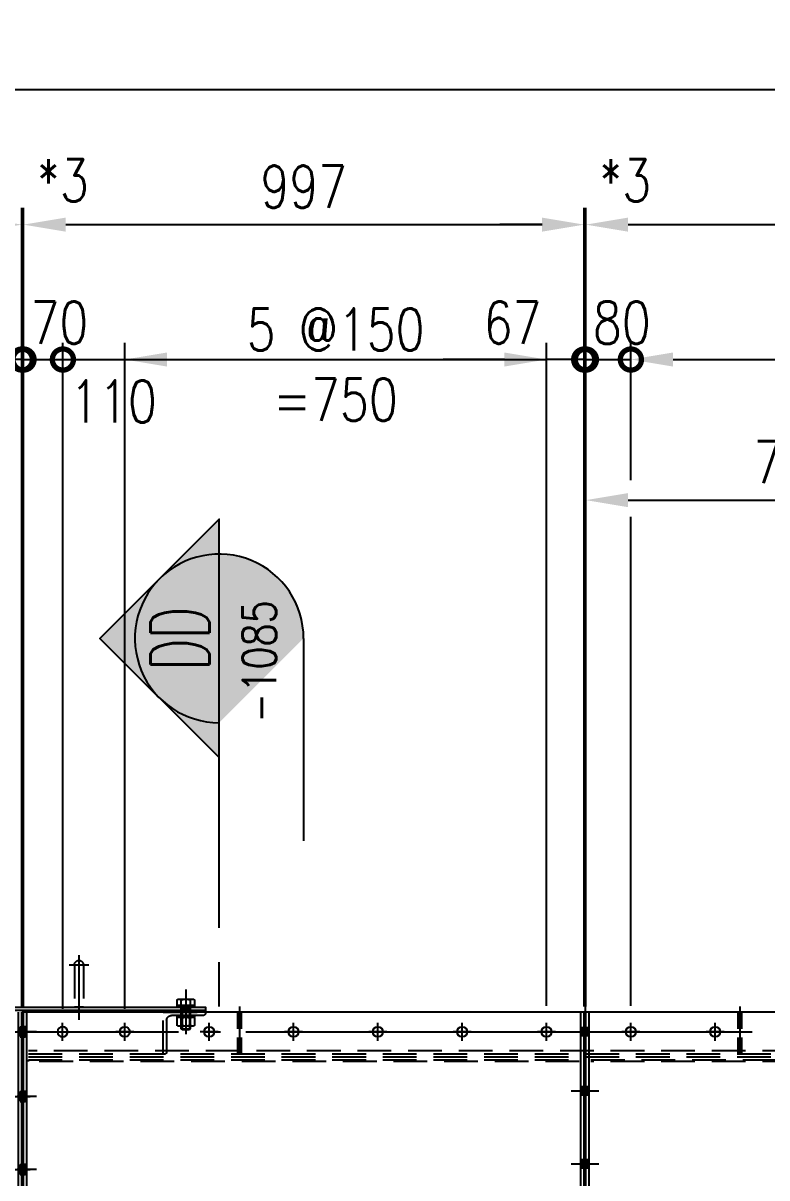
# Model space of a CAD drawing. Header units: millimetres. Extents: x 0 to 232280, y -26939 to 23794.
# Drawn here: x 33383 to 34706, y 14686 to 16741 of the extents above; entities that cross this region are included whole.
import ezdxf
from ezdxf.enums import TextEntityAlignment as Align

# ---------------------------------------------------------------- set-up
doc = ezdxf.new("R2010")
doc.units = ezdxf.units.MM
doc.header["$LTSCALE"] = 30
doc.linetypes.add('JNK-CENTER', pattern=[34, 30, -1.5, 1, -1.5])
doc.linetypes.add('JNK-HIDDEN', pattern=[3, 2, -1])
for name, color, linetype in [('CEN-R', 1, 'JNK-CENTER'), ('CON-C', 4, 'Continuous'), ('CON-G', 3, 'Continuous'), ('CON-W', 7, 'Continuous'), ('CON-Y', 2, 'Continuous'), ('conL-g', 3, 'Continuous'), ('Dim-W', 7, 'Continuous'), ('HID-Y', 2, 'JNK-HIDDEN'), ('RET PL', 2, 'Continuous'), ('STL-OBJT', 7, 'Continuous')]:
    doc.layers.add(name, color=color, linetype=linetype)
doc.styles.add('SIMPLEX', font='simplex.shx', dxfattribs={"width": 0.8})
doc.dimstyles.new('DIM30', dxfattribs={"dimscale": 30, "dimtxt": 2.5, "dimasz": 2.5, "dimexe": 1, "dimexo": 1, "dimgap": 1, "dimtad": 1, "dimdec": 0, "dimdsep": 46, "dimtxsty": 'SIMPLEX', "dimcen": 0, "dimclrd": 7, "dimclre": 7, "dimclrt": 2, "dimadec": 1, "dimazin": 2, "dimtfac": 1, "dimtdec": 0, "dimtix": 1, "dimtmove": 2, "dimatfit": 0, "dimfxl": 1, "dimtolj": 1, "dimtzin": 0, "dimarcsym": 0})

# ---------------------------------------------------------------- blocks, each defined once
blk = doc.blocks.new('A$C2FEE125F')
at = {"layer": 'CEN-R'}
for p, q in [((-16.02568226856238, 0), (16.02568226856238, 0)), ((0, 16.02568226856238), (0, -16.02568226856238))]:
    blk.add_line(p, q, dxfattribs=at)
at = {"layer": 'conL-g'}
blk.add_circle((0, 0), 9, dxfattribs=at)
blk = doc.blocks.new('SECMARK1')
at = {"layer": 'CON-Y'}
h = blk.add_hatch(color=256, dxfattribs=at)
edge = h.paths.add_edge_path()
edge.add_line((21.82666666666668, 7.071067811865485), (18.29113276073393, 3.535533905932776))
edge.add_arc((21.82666666666668, 4.707345624410664e-14), 5.000000000000002, 44.99999999999977, 135.0000000000001, ccw=False)
edge.add_line((25.36220057259943, 3.535533905932773), (21.82666666666668, 7.071067811865485))
h = blk.add_hatch(color=256, dxfattribs=at)
edge = h.paths.add_edge_path()
edge.add_line((14.75559885480128, 4.707345624410664e-14), (16.82666666666668, 1.689559442740931e-14))
edge.add_arc((21.82666666666668, 4.618527782440651e-14), 5, 135.0000000000001, 180.0000000000003, ccw=False)
edge.add_line((18.29113276073393, 3.535533905932776), (14.75559885480128, 4.707345624410664e-14))
edge = h.paths.add_edge_path()
edge.add_arc((21.82666666666668, 4.736951571734001e-14), 5, 270, 540.0000000000005)
h = blk.add_hatch(color=256, dxfattribs=at)
edge = h.paths.add_edge_path()
edge.add_line((26.82666666666668, 4.332076805060308e-14), (28.89773447853207, 4.736951571734001e-14))
edge.add_line((28.89773447853207, 4.736951571734001e-14), (25.36220057259943, 3.535533905932773))
edge.add_arc((21.82666666666668, 4.951594689828198e-14), 5, -1.1368683772161603e-13, 44.999999999999716, ccw=False)
at = {"layer": 'CON-C'}
blk.add_line((0, 0), (2.633333333333307, 0), dxfattribs=at)
blk.add_lwpolyline([(4.666666666666639, 0), (28.89773447853207, 4.736951571734001e-14), (21.82666666666668, 7.071067811865485), (14.75559885480128, 4.736951571734001e-14)], dxfattribs=at)
at = {"layer": 'CON-Y'}
blk.add_line((21.82666666666668, -4.999999999999953), (9.823333333333341, -4.999999999999953), dxfattribs=at)
blk.add_arc((21.82666666666668, 4.736951571734001e-14), 5, 270, 180.0000000000004, dxfattribs=at)
at = {"layer": 'CON-C', "style": 'SIMPLEX', "width": 0.8}
blk.add_attdef('TAG', text='', height=3.5, dxfattribs=at).set_placement((21.80333333333334, 0.5800000000000568), align=Align.CENTER)
at = {"layer": 'CON-Y', "style": 'SIMPLEX', "width": 0.8}
blk.add_attdef('H0000-0000', text='', height=2, dxfattribs=at).set_placement((24.66333333333334, -3.379999999999943), align=Align.RIGHT)
blk = doc.blocks.new('A$C57EE18C0')
for points in [[(-7.499999999937184, -26.00000010875075), (-7.499999999940304, -44.00000010875075), (7.500000000062812, -26.00000010480042), (7.500000000059693, -44.00000010480042)], [(-7.499999999937184, -130.9999938464414), (-7.499999999940304, -148.9999938464414), (7.500000000062812, -130.999993842491), (7.500000000059693, -148.999993842491)], [(-7.499999965701008, -260.9999938464414), (-7.499999965704127, -278.9999938464414), (7.500000034298989, -260.999993842491), (7.500000034295869, -278.999993842491)], [(-7.499999965701008, -390.9999938464414), (-7.499999965704127, -408.9999938464414), (7.500000034298989, -390.9999938424911), (7.500000034295869, -408.9999938424911)], [(-7.499999965701008, -520.9999938464414), (-7.499999965704127, -538.9999938464414), (7.500000034298989, -520.999993842491), (7.500000034295869, -538.999993842491)], [(-7.499999965700979, -650.9999938464414), (-7.499999965704099, -668.9999938464414), (7.500000034299017, -650.999993842491), (7.500000034295898, -668.999993842491)], [(-7.499999965700979, -798.9999953845083), (-7.499999965704099, -780.9999953845083), (7.500000034299017, -798.9999953884587), (7.500000034295898, -780.9999953884587)], [(-7.499999965701008, -928.9999953845083), (-7.499999965704127, -910.9999953845083), (7.500000034298989, -928.9999953884587), (7.500000034295869, -910.9999953884587)], [(-7.499999965701008, -1058.999995384508), (-7.499999965704127, -1040.999995384508), (7.500000034298989, -1058.999995388459), (7.500000034295869, -1040.999995388459)], [(-7.499999965701008, -1188.999995384508), (-7.499999965704127, -1170.999995384508), (7.500000034298989, -1188.999995388459), (7.500000034295869, -1170.999995388459)], [(-7.499999999937184, -1318.999995384508), (-7.499999999940304, -1300.999995384508), (7.500000000062812, -1318.999995388459), (7.500000000059693, -1300.999995388459)], [(-7.499999999937184, -1423.999989122199), (-7.499999999940304, -1405.999989122199), (7.500000000062812, -1423.999989126149), (7.500000000059693, -1405.999989126149)]]:
    blk.add_solid(points)
at = {"layer": 'CEN-R'}
for p, q in [((0, 51.14424821723878), (0, -1473.733601126081)), ((-24.40582452122362, -35.00000011320299), (24.40582452128547, -35.00000010034819)), ((-24.40582452122362, -139.9999938508936), (24.40582452128547, -139.9999938380388)), ((-24.40582448698744, -269.9999938508936), (24.40582455552164, -269.9999938380388)), ((-24.40582448698744, -399.9999938508936), (24.40582455552164, -399.9999938380388)), ((-24.40582448698744, -529.9999938508936), (24.40582455552164, -529.9999938380388)), ((-24.40582448698742, -659.9999938508936), (24.40582455552167, -659.9999938380388)), ((-24.40582448698742, -789.9999953800561), (24.40582455552167, -789.9999953929109)), ((-24.40582448698744, -919.9999953800561), (24.40582455552164, -919.9999953929109)), ((-24.40582448698744, -1049.999995380056), (24.40582455552164, -1049.999995392911)), ((-24.40582448698744, -1179.999995380056), (24.40582455552164, -1179.999995392911)), ((-24.40582452122362, -1309.999995380056), (24.40582452128547, -1309.999995392911)), ((-24.40582452122362, -1414.999989117747), (24.40582452128547, -1414.999989130602))]:
    blk.add_line(p, q, dxfattribs=at)
at = {"layer": 'CON-G'}
for p, q in [((1.500000001838998, -4.048524715472013e-08), (1.500000000922228, 4.031971911899745e-08)), ((-7.500000000040018, -724.9999946154749), (-7.499999999914507, -1.132029865402728e-07)), ((-1.500000000085493, -1.132029865402728e-07), (-7.499999999914507, -1.132029865402728e-07)), ((-1.499999999959982, -724.9999946154767), (-1.500000000085493, -1.132029865402728e-07)), ((-1.499999999959982, -724.9999946154749), (-1.500000000085493, -1.132029865402728e-07)), ((1.499999999959982, -724.9999946154767), (1.500000000085493, -1.132029865402728e-07)), ((1.499999999959982, -724.9999946154749), (1.500000000085493, -1.132029865402728e-07)), ((7.500000000085493, -1.132029865402728e-07), (1.500000000085493, -1.132029865402728e-07)), ((7.499999999959982, -724.9999946154749), (7.500000000085493, -1.132029865402728e-07)), ((-7.500000000040018, -724.9999946154749), (-7.499999999914507, -1449.999989117747)), ((-1.499999999959982, -724.999994615473), (-1.500000000085493, -1449.999989117747)), ((-1.499999999959982, -724.9999946154749), (-1.500000000085493, -1449.999989117747)), ((1.499999999959982, -724.999994615473), (1.500000000085493, -1449.999989117747)), ((1.499999999959982, -724.9999946154749), (1.500000000085493, -1449.999989117747)), ((7.499999999959982, -724.9999946154749), (7.500000000085493, -1449.999989117747)), ((-1.500000000085493, -1449.999989117747), (-7.499999999914507, -1449.999989117747)), ((1.500000001838998, -1449.999989190464), (1.500000000922228, -1449.999989271269)), ((7.500000000085493, -1449.999989117747), (1.500000000085493, -1449.999989117747))]:
    blk.add_line(p, q, dxfattribs=at)
blk = doc.blocks.new('A$C15BF69BD')
at = {"layer": 'CON-W'}
h = blk.add_hatch(dxfattribs=at)
h.set_pattern_fill('ANSI31', color=256, angle=-180, style=0)
h.set_pattern_definition([(314.9999999999999, (-3274.999999998492, 3993.751076035085), (-2.245064030267288, -2.245064030267288), [])])
h.paths.add_polyline_path([(-299.9999999999854, -78.00000000000364), (-299.9999999999854, -75.00000000000364), (-374.9999999999854, -75.00000000000364), (-374.9999999999854, -78.00000000000364)])
h = blk.add_hatch(dxfattribs=at)
h.set_pattern_fill('ANSI31', color=256, angle=-180, style=0)
h.set_pattern_definition([(225, (3274.999999998519, 3993.751076035085), (2.245064030267287, -2.245064030267289), [])])
h.paths.add_polyline_path([(300.0000000000146, -78.00000000000364), (300.0000000000146, -75.00000000000364), (375.0000000000146, -75.00000000000364), (375.0000000000146, -78.00000000000364)])
at = {"layer": 'CEN-R'}
for p, q in [((0, 0), (0, -83.99999999997453)), ((-340.0000000000073, -113.6279968231647), (-340.0000000000073, -34.13445910210066)), ((340.0000591715689, -115.1179328649487), (340.0000591715689, -35.62439514388461)), ((-149.9999999999854, -176.4605144821435), (-149.9999999999854, -61.01078097748177)), ((150.0000000000455, -176.4605144821435), (150.0000000000455, -61.01078097748177)), ((-132.5394855178165, -158.9999999999745), (-167.4605144821544, -158.9999999999745)), ((132.5394855178765, -158.9999999999745), (167.4605144822144, -158.9999999999745))]:
    blk.add_line(p, q, dxfattribs=at)
at = {"layer": 'CON-G', "color": 7}
for points in [[(-348.0000000002765, -81.77128129208722), (-346.4000000002779, -78.99999999997453), (-346.4000000002779, -41.99999999967258)], [(-332.0000000002765, -81.77128129208722), (-333.6000000002787, -78.99999999997453), (-333.6000000002787, -41.99999999967258)], [(332.0000591712924, -83.26121733387117), (333.6000591712982, -80.48993604175848), (333.6000591712982, -43.48993604145653)], [(348.0000591712924, -83.26121733387117), (346.4000591712938, -80.48993604175848), (346.4000591712938, -43.48993604145653)]]:
    blk.add_lwpolyline(points, dxfattribs=at)
at = {"layer": 'CON-W'}
for p, q in [((-374.9999999999854, -78.00000000000364), (-374.9999999999854, -75.00000000000364)), ((-299.9999999999854, -78.00000000000364), (-299.9999999999854, -75.00000000000364)), ((300.0000000000146, -78.00000000000364), (300.0000000000146, -75.00000000000364)), ((375.0000000000146, -78.00000000000364), (375.0000000000146, -75.00000000000364))]:
    blk.add_line(p, q, dxfattribs=at)
at = {"layer": 'CON-Y'}
blk.add_lwpolyline([(375.0000000000146, -77.99999999997453), (-374.9999999999854, -77.99999999997453), (-374.9999999999854, -83.99999999997453), (375.0000000000146, -83.99999999997453)], close=True, dxfattribs=at)
at = {"layer": 'HID-Y'}
for p, q in [((-328.092475674006, -50.00000000000364), (-351.907524305323, -50)), ((-348.0000000002765, -43.59999999967476), (-332.0000000002765, -43.59999999967476)), ((-347.9999999997381, -51.48993604176576), (-347.9999999997381, -64.51006395742661)), ((-331.9999999997344, -51.48993604237694), (-331.9999999997344, -64.51006395641525)), ((351.9075243260304, -50.00000000000364), (328.0924756947206, -50)), ((332.0000591712924, -45.08993604145871), (348.0000591712924, -45.08993604145871)), ((332.0000591718381, -52.97987208354971), (332.0000591718381, -65.99999999921056)), ((348.0000591718381, -52.97987208416089), (348.0000591718381, -65.9999999981992)), ((-328.092475674006, -66.00000000000364), (-351.907524305323, -66.00000000000364)), ((-348.0000000002765, -78.99999999997453), (-332.0000000002765, -78.99999999997453)), ((351.9075243260304, -66.00000000000364), (328.0924756947206, -66.00000000000364)), ((332.0000591712924, -80.48993604175848), (348.0000591712924, -80.48993604175848)), ((-351.9075243260086, -98.19999999997526), (-328.0924756946915, -98.1999999999789)), ((-157.9999999999854, -158.9999999999745), (-157.9999999999854, -83.99999999997453)), ((-157.9999999999854, -83.99999999997453), (-141.9999999999854, -83.99999999997453)), ((-158.0000000000164, -83.99999999997453), (-142.0000000000164, -83.99999999997453)), ((-141.9999999999854, -158.9999999999745), (-141.9999999999854, -83.99999999997453)), ((142.0000000000455, -158.9999999999745), (142.0000000000455, -83.99999999997453)), ((158.0000000000455, -83.99999999997453), (142.0000000000455, -83.99999999997453)), ((158.0000000000146, -83.99999999997453), (142.0000000000146, -83.99999999997453)), ((158.0000000000455, -158.9999999999745), (158.0000000000455, -83.99999999997453)), ((328.0924756740351, -98.19999999997526), (351.9075243053485, -98.1999999999789))]:
    blk.add_line(p, q, dxfattribs=at)
for points in [[(-300.0000000000146, -75.00000000000364), (-375.0000000000146, -75.00000000000364), (-375.0000000000146, -73.00000000000364, -0.4142135623730952), (-371.0000000000146, -69.00000000000364), (-314.5000000000146, -69.00000000000364, 0.4142135623730949), (-306.0000000000146, -60.50000000000364), (-306.0000000000146, -4.000000000003638, -0.4142135623730952), (-302.0000000000146, -3.637978807091713e-12), (-300.0000000000146, -3.637978807091713e-12)], [(300.0000000000146, -75.00000000000364), (375.0000000000146, -75.00000000000364), (375.0000000000146, -73.00000000000364, 0.4142135623730952), (371.0000000000146, -69.00000000000364), (314.5000000000146, -69.00000000000364, -0.4142135623730949), (306.0000000000146, -60.50000000000364), (306.0000000000146, -4.000000000003638, 0.4142135623730952), (302.0000000000146, -3.637978807091713e-12), (300.0000000000146, -3.637978807091713e-12)], [(-355.9999999990032, -51.48993604180941, -0.3726589126610547), (-348.0000000000728, -51.48993604215502, -0.1862420052812082), (-331.9999999996653, -51.48993604226052, -0.3726589126610371), (-324.0000000004729, -51.48993604180941), (-323.9999999998327, -64.51006395776858, -0.3726589126610372), (-331.9999999996653, -64.51006395773948, -0.1862420052812082), (-348.0000000000728, -64.51006395784862, -0.3726589126610547), (-355.9999999990032, -64.51006395819059)], [(324.0000000010405, -51.48993604180941, -0.3726589126610547), (331.9999999999709, -51.48993604215502, -0.1862420052812082), (348.0000000003783, -51.48993604226052, -0.3726589126610371), (355.9999999995707, -51.48993604180941), (356.000000000211, -64.51006395776858, -0.3726589126610372), (348.0000000003783, -64.51006395773948, -0.1862420052812082), (331.9999999999709, -64.51006395784862, -0.3726589126610547), (324.0000000010405, -64.51006395819059)], [(-324.0000000010114, -96.71006395816585, -0.3726589126610514), (-331.9999999999418, -96.71006395782388, -0.1862420052812087), (-348.0000000003492, -96.71006395771474, -0.3726589126610514), (-355.9999999995416, -96.71006395816585), (-356.0000000002765, -86.99999999997453), (-324.0000000002765, -86.99999999997453)], [(355.999999999025, -96.71006395816585, -0.3726589126610514), (348.0000000000982, -96.71006395782388, -0.1862420052812087), (331.9999999996944, -96.71006395771474, -0.3726589126610514), (324.0000000004948, -96.71006395816585), (323.9999999997599, -86.99999999997453), (355.9999999997599, -86.99999999997453)]]:
    blk.add_lwpolyline(points, format="xyb", close=True, dxfattribs=at)
for points in [[(-332.0000000002765, -96.7100639582095), (-332.0000000002765, -43.59999999967476), (-333.6000000002787, -41.99999999967258), (-346.4000000002779, -41.99999999967258), (-348.0000000002765, -43.59999999967476), (-348.0000000002765, -96.7100639582095)], [(348.0000591712924, -98.19999999999345), (348.0000591712924, -45.08993604145871), (346.4000591712938, -43.48993604145653), (333.6000591712982, -43.48993604145653), (332.0000591712924, -45.08993604145871), (332.0000591712924, -98.19999999999345)]]:
    blk.add_lwpolyline(points, dxfattribs=at)
for points in [[(-356.0000000002765, -65.99999999969805), (-324.0000000002765, -65.99999999969805), (-324.0000000002765, -68.99999999969805), (-356.0000000002765, -68.99999999969805)], [(323.9999999997599, -65.99999999969805), (355.9999999997599, -65.99999999969805), (355.9999999997599, -68.99999999969805), (323.9999999997599, -68.99999999969805)], [(-356.0000000002765, -83.99999999967258), (-324.0000000002765, -83.99999999967258), (-324.0000000002765, -86.99999999967258), (-356.0000000002765, -86.99999999967258)], [(323.9999999997599, -83.99999999967258), (355.9999999997599, -83.99999999967258), (355.9999999997599, -86.99999999967258), (323.9999999997599, -86.99999999967258)]]:
    blk.add_lwpolyline(points, close=True, dxfattribs=at)
for centre in [(-149.9999999999854, -158.9999999999745), (150.0000000000455, -158.9999999999745)]:
    blk.add_arc(centre, 8, 180, 0, dxfattribs=at)
blk = doc.blocks.new('*D425')
at = {"layer": 'DEFPOINTS', "color": 0, "transparency": 16777216}
for p in [(31758.30832975564, 16622.29908382331), (31758.30832975564, 14960.09542018129), (43260.30832897822, 14961.3321983486)]:
    blk.add_point(p, dxfattribs=at)
at = {"layer": 'Dim-W', "color": 7, "lineweight": -2, "transparency": 16777216}
for p, q in [((31758.30832975564, 16174.90709074047), (31758.30832975564, 16652.29908382331)), ((43260.30832897822, 16398.39503547969), (43260.30832897822, 16652.29908382331)), ((43185.30832897822, 16622.29908382331), (31833.30832975564, 16622.29908382331)), ((43260.30832897822, 16174.90709074047), (43260.30832897822, 16351.1074354878)), ((31758.30832975564, 14990.09542018129), (31758.30832975564, 16122.06821583504)), ((43260.30832897822, 14991.3321983486), (43260.30832897822, 16122.06821583504))]:
    blk.add_line(p, q, dxfattribs=at)
at = {"layer": 'Dim-W', "color": 7, "transparency": 16777216}
for points in [[(31833.30832975564, 16634.79908382331), (31833.30832975564, 16609.79908382331), (31758.30832975564, 16622.29908382331)], [(43185.30832897822, 16634.79908382331), (43185.30832897822, 16609.79908382331), (43260.30832897822, 16622.29908382331)]]:
    blk.add_solid(points, dxfattribs=at)
at = {"layer": 'Dim-W', "color": 2, "transparency": 16777216, "insert": (37583.31035999046, 16691.65403653973), "char_height": 75, "attachment_point": 5, "style": 'SIMPLEX'}
blk.add_mtext('\\A1;11502', dxfattribs=at)
blk = doc.blocks.new('*D443')
at = {"layer": 'DEFPOINTS', "color": 0, "transparency": 16777216}
for p in [(33383.80831945082, 16382.2990905887), (33380.80831945082, 14961.33220234991), (33383.80831945082, 14961.33220235208)]:
    blk.add_point(p, dxfattribs=at)
at = {"layer": 'Dim-W', "color": 7, "lineweight": -2, "transparency": 16777216}
for p, q in [((33380.80831945082, 14991.33220234991), (33380.80831945082, 16412.2990905887)), ((33383.80831945082, 14991.33220235208), (33383.80831945082, 16412.2990905887)), ((33305.80831945082, 16382.2990905887), (33230.80831945082, 16382.2990905887)), ((33380.80831945082, 16382.2990905887), (33383.80831945082, 16382.2990905887)), ((33458.80831945082, 16382.2990905887), (33533.80831945082, 16382.2990905887))]:
    blk.add_line(p, q, dxfattribs=at)
at = {"layer": 'Dim-W', "color": 7, "transparency": 16777216}
for points in [[(33305.80831945082, 16394.7990905887), (33305.80831945082, 16369.7990905887), (33380.80831945082, 16382.2990905887)], [(33458.80831945082, 16394.7990905887), (33458.80831945082, 16369.7990905887), (33383.80831945082, 16382.2990905887)]]:
    blk.add_solid(points, dxfattribs=at)
at = {"layer": 'Dim-W', "color": 2, "transparency": 16777216, "insert": (33453.63225952903, 16461.0490905887), "char_height": 75, "attachment_point": 5, "style": 'SIMPLEX'}
blk.add_mtext('\\A1;*3', dxfattribs=at)
blk = doc.blocks.new('_DotSmall')
at = {"color": 0, "linetype": 'ByBlock', "const_width": 0.5}
blk.add_lwpolyline([(-0.0625, 0, 1), (0.0625, 0, 1)], format="xyb", close=True, dxfattribs=at)
blk = doc.blocks.new('*D444')
at = {"layer": 'DEFPOINTS', "color": 0, "transparency": 16777216}
for p in [(33306.30832897822, 16142.29909735398), (33380.80831946658, 14981.33219714939), (33306.30832897822, 14957.35788739029)]:
    blk.add_point(p, dxfattribs=at)
at = {"layer": 'Dim-W', "color": 7, "lineweight": -2, "transparency": 16777216}
for p, q in [((33306.30832897822, 15927.8204961555), (33306.30832897822, 16172.29909735398)), ((33380.80831946658, 15011.33219714939), (33380.80831946658, 16172.29909735398)), ((33231.30832897822, 16142.29909735398), (33156.30832897822, 16142.29909735398)), ((33380.80831946658, 16142.29909735398), (33306.30832897822, 16142.29909735398)), ((33380.80831946658, 16142.29909735398), (33455.80831946658, 16142.29909735398)), ((33306.30832897822, 14987.35788739029), (33306.30832897822, 15862.67558940479))]:
    blk.add_line(p, q, dxfattribs=at)
at = {"layer": 'Dim-W', "color": 7, "transparency": 16777216}
blk.add_solid([(33231.30832897822, 16154.79909735398), (33231.30832897822, 16129.79909735398), (33306.30832897822, 16142.29909735398)], dxfattribs=at)
at = {"layer": 'Dim-W', "color": 7, "lineweight": -2, "transparency": 16777216, "xscale": 75, "yscale": 75, "zscale": 75, "rotation": 180}
blk.add_blockref('_DotSmall', (33380.80831946658, 16142.29909735398), dxfattribs=at)
at = {"layer": 'Dim-W', "color": 2, "transparency": 16777216, "insert": (33253.56554199623, 16207.83581134293), "char_height": 75, "attachment_point": 5, "style": 'SIMPLEX'}
blk.add_mtext('\\A1;74', dxfattribs=at)
blk = doc.blocks.new('*D300')
at = {"layer": 'DEFPOINTS', "color": 0, "transparency": 16777216}
for p in [(33453.80143506311, 16142.29909735398), (33383.80831945082, 14981.33219714939), (33453.80143506311, 14957.35788469733)]:
    blk.add_point(p, dxfattribs=at)
at = {"layer": 'Dim-W', "color": 7, "lineweight": -2, "transparency": 16777216}
for p, q in [((33383.80831945082, 15011.33219714939), (33383.80831945082, 16172.29909735398)), ((33453.80143506311, 14987.35788469733), (33453.80143506311, 16172.29909735398)), ((33383.80831945082, 16142.29909735398), (33453.80143506311, 16142.29909735398))]:
    blk.add_line(p, q, dxfattribs=at)
at = {"layer": 'Dim-W', "color": 7, "lineweight": -2, "transparency": 16777216, "xscale": 75, "yscale": 75, "zscale": 75, "rotation": 180}
blk.add_blockref('_DotSmall', (33383.80831945082, 16142.29909735398), dxfattribs=at)
at = {"layer": 'Dim-W', "color": 7, "lineweight": -2, "transparency": 16777216, "xscale": 75, "yscale": 75, "zscale": 75}
blk.add_blockref('_DotSmall', (33453.80143506311, 16142.29909735398), dxfattribs=at)
at = {"layer": 'Dim-W', "color": 2, "transparency": 16777216, "insert": (33447.62376851882, 16207.83581134293), "char_height": 75, "attachment_point": 5, "style": 'SIMPLEX'}
blk.add_mtext('\\A1;70', dxfattribs=at)
blk = doc.blocks.new('*D301')
at = {"layer": 'DEFPOINTS', "color": 0, "transparency": 16777216}
for p in [(33563.80143506311, 16142.29909735398), (33453.80143506311, 14957.35788469733), (33563.80143506311, 14957.3578863746)]:
    blk.add_point(p, dxfattribs=at)
at = {"layer": 'Dim-W', "color": 7, "lineweight": -2, "transparency": 16777216}
for p, q in [((33453.80143506311, 14987.35788469733), (33453.80143506311, 16172.29909735398)), ((33563.80143506311, 14987.3578863746), (33563.80143506311, 16172.29909735398)), ((33453.80143506311, 16142.29909735398), (33563.80143506311, 16142.29909735398))]:
    blk.add_line(p, q, dxfattribs=at)
at = {"layer": 'Dim-W', "color": 2, "transparency": 16777216, "insert": (33543.68579213219, 16067.70289363003), "char_height": 75, "attachment_point": 5, "style": 'SIMPLEX'}
blk.add_mtext('\\A1;110', dxfattribs=at)
blk = doc.blocks.new('_None')
blk = doc.blocks.new('*D445')
at = {"layer": 'DEFPOINTS', "color": 0, "transparency": 16777216}
for p in [(34383.80831945183, 16382.29909052072), (34380.80831945183, 14961.33220228193), (34383.80831945183, 14961.3322022841)]:
    blk.add_point(p, dxfattribs=at)
at = {"layer": 'Dim-W', "color": 7, "lineweight": -2, "transparency": 16777216}
for p, q in [((34380.80831945183, 14991.33220228193), (34380.80831945183, 16412.29909052072)), ((34383.80831945183, 14991.3322022841), (34383.80831945183, 16412.29909052072)), ((34305.80831945183, 16382.29909052072), (34230.80831945183, 16382.29909052072)), ((34380.80831945183, 16382.29909052072), (34383.80831945183, 16382.29909052072)), ((34458.80831945183, 16382.29909052072), (34533.80831945183, 16382.29909052072))]:
    blk.add_line(p, q, dxfattribs=at)
at = {"layer": 'Dim-W', "color": 7, "transparency": 16777216}
for points in [[(34305.80831945183, 16394.79909052072), (34305.80831945183, 16369.79909052072), (34380.80831945183, 16382.29909052072)], [(34458.80831945183, 16394.79909052072), (34458.80831945183, 16369.79909052072), (34383.80831945183, 16382.29909052072)]]:
    blk.add_solid(points, dxfattribs=at)
at = {"layer": 'Dim-W', "color": 2, "transparency": 16777216, "insert": (34453.63225953003, 16461.04909052072), "char_height": 75, "attachment_point": 5, "style": 'SIMPLEX'}
blk.add_mtext('\\A1;*3', dxfattribs=at)
blk = doc.blocks.new('*D302')
at = {"layer": 'DEFPOINTS', "color": 0, "transparency": 16777216}
for p in [(34313.80143506311, 16142.299097286), (34380.80831946759, 14981.3321970814), (34313.80143506311, 14962.35788594078)]:
    blk.add_point(p, dxfattribs=at)
at = {"layer": 'Dim-W', "color": 7, "lineweight": -2, "transparency": 16777216}
for p, q in [((34313.80143506311, 14992.35788594078), (34313.80143506311, 16172.299097286)), ((34380.80831946759, 15011.3321970814), (34380.80831946759, 16172.299097286)), ((34238.80143506311, 16142.299097286), (34163.80143506311, 16142.299097286)), ((34380.80831946759, 16142.299097286), (34313.80143506311, 16142.299097286)), ((34380.80831946759, 16142.299097286), (34455.80831946759, 16142.299097286))]:
    blk.add_line(p, q, dxfattribs=at)
at = {"layer": 'Dim-W', "color": 7, "transparency": 16777216}
blk.add_solid([(34238.80143506311, 16154.799097286), (34238.80143506311, 16129.799097286), (34313.80143506311, 16142.299097286)], dxfattribs=at)
at = {"layer": 'Dim-W', "color": 7, "lineweight": -2, "transparency": 16777216, "xscale": 75, "yscale": 75, "zscale": 75, "rotation": 180}
blk.add_blockref('_DotSmall', (34380.80831946759, 16142.299097286), dxfattribs=at)
at = {"layer": 'Dim-W', "color": 2, "transparency": 16777216, "insert": (34253.56554199722, 16207.83581127495), "char_height": 75, "attachment_point": 5, "style": 'SIMPLEX'}
blk.add_mtext('\\A1;67', dxfattribs=at)
blk = doc.blocks.new('*D446')
at = {"layer": 'DEFPOINTS', "color": 0, "transparency": 16777216}
for p in [(34463.80143506311, 16142.299097286), (34383.80831945183, 14981.3321970814), (34463.80143506311, 14962.35788621983)]:
    blk.add_point(p, dxfattribs=at)
at = {"layer": 'Dim-W', "color": 7, "lineweight": -2, "transparency": 16777216}
for p, q in [((34383.80831945183, 15011.3321970814), (34383.80831945183, 16172.299097286)), ((34463.80143506311, 15927.8204961555), (34463.80143506311, 16172.299097286)), ((34383.80831945183, 16142.299097286), (34463.80143506311, 16142.299097286)), ((34463.80143506311, 14992.35788621983), (34463.80143506311, 15862.67558940479))]:
    blk.add_line(p, q, dxfattribs=at)
at = {"layer": 'Dim-W', "color": 7, "lineweight": -2, "transparency": 16777216, "xscale": 75, "yscale": 75, "zscale": 75, "rotation": 180}
blk.add_blockref('_DotSmall', (34383.80831945183, 16142.299097286), dxfattribs=at)
at = {"layer": 'Dim-W', "color": 7, "lineweight": -2, "transparency": 16777216, "xscale": 75, "yscale": 75, "zscale": 75}
blk.add_blockref('_DotSmall', (34463.80143506311, 16142.299097286), dxfattribs=at)
at = {"layer": 'Dim-W', "color": 2, "transparency": 16777216, "insert": (34447.62376851983, 16207.83581127495), "char_height": 75, "attachment_point": 5, "style": 'SIMPLEX'}
blk.add_mtext('\\A1;80', dxfattribs=at)
blk = doc.blocks.new('*D303')
at = {"layer": 'DEFPOINTS', "color": 0, "transparency": 16777216}
for p in [(34380.80831945183, 16382.2990905887), (33383.80831945082, 14991.33220235208), (34380.80831945183, 14991.33220228193)]:
    blk.add_point(p, dxfattribs=at)
at = {"layer": 'Dim-W', "color": 7, "lineweight": -2, "transparency": 16777216}
for p, q in [((33383.80831945082, 15021.33220235208), (33383.80831945082, 16412.2990905887)), ((34380.80831945183, 15021.33220228193), (34380.80831945183, 16412.2990905887)), ((33458.80831945082, 16382.2990905887), (34305.80831945183, 16382.2990905887))]:
    blk.add_line(p, q, dxfattribs=at)
at = {"layer": 'Dim-W', "color": 7, "transparency": 16777216}
for points in [[(33458.80831945082, 16394.7990905887), (33458.80831945082, 16369.7990905887), (33383.80831945082, 16382.2990905887)], [(34305.80831945183, 16394.7990905887), (34305.80831945183, 16369.7990905887), (34380.80831945183, 16382.2990905887)]]:
    blk.add_solid(points, dxfattribs=at)
at = {"layer": 'Dim-W', "color": 2, "transparency": 16777216, "insert": (33882.30831945132, 16449.7990905887), "char_height": 75, "attachment_point": 5, "style": 'SIMPLEX'}
blk.add_mtext('\\A1;997', dxfattribs=at)
blk = doc.blocks.new('*D304')
at = {"layer": 'DEFPOINTS', "color": 0, "transparency": 16777216}
for p in [(34313.80143506311, 16142.299097286), (33563.80143506311, 14987.3578863746), (34313.80143506311, 14992.35788594078)]:
    blk.add_point(p, dxfattribs=at)
at = {"layer": 'Dim-W', "color": 7, "lineweight": -2, "transparency": 16777216}
for p, q in [((33563.80143506311, 15017.3578863746), (33563.80143506311, 16172.299097286)), ((34313.80143506311, 15022.35788594078), (34313.80143506311, 16172.299097286)), ((33638.80143506311, 16142.299097286), (33747.37286363454, 16142.299097286)), ((34238.80143506311, 16142.299097286), (34130.23000649169, 16142.299097286))]:
    blk.add_line(p, q, dxfattribs=at)
at = {"layer": 'Dim-W', "color": 7, "transparency": 16777216}
for points in [[(33638.80143506311, 16154.799097286), (33638.80143506311, 16129.799097286), (33563.80143506311, 16142.299097286)], [(34238.80143506311, 16154.799097286), (34238.80143506311, 16129.799097286), (34313.80143506311, 16142.299097286)]]:
    blk.add_solid(points, dxfattribs=at)
at = {"layer": 'Dim-W', "color": 2, "transparency": 16777216, "insert": (33938.80143506311, 16133.35381268927), "char_height": 75, "attachment_point": 5, "style": 'SIMPLEX'}
blk.add_mtext('\\A1;5 @150\\P=750', dxfattribs=at)
blk = doc.blocks.new('*D447')
at = {"layer": 'DEFPOINTS', "color": 0, "transparency": 16777216}
for p in [(35963.80143506311, 16142.29909126514), (34463.80143506311, 14992.35788621983), (35963.80143506311, 14987.35788657158)]:
    blk.add_point(p, dxfattribs=at)
at = {"layer": 'Dim-W', "color": 7, "lineweight": -2, "transparency": 16777216}
for p, q in [((34463.80143506311, 15927.8204961555), (34463.80143506311, 16172.29909126514)), ((35963.80143506311, 15927.8204961555), (35963.80143506311, 16172.29909126514)), ((34538.80143506311, 16142.29909126514), (35888.80143506311, 16142.29909126514)), ((34463.80143506311, 15022.35788621983), (34463.80143506311, 15862.67558940479)), ((35963.80143506311, 15017.35788657158), (35963.80143506311, 15862.67558940479))]:
    blk.add_line(p, q, dxfattribs=at)
at = {"layer": 'Dim-W', "color": 7, "transparency": 16777216}
for points in [[(34538.80143506311, 16154.79909126514), (34538.80143506311, 16129.79909126514), (34463.80143506311, 16142.29909126514)], [(35888.80143506311, 16154.79909126514), (35888.80143506311, 16129.79909126514), (35963.80143506311, 16142.29909126514)]]:
    blk.add_solid(points, dxfattribs=at)
at = {"layer": 'Dim-W', "color": 2, "transparency": 16777216, "insert": (35213.80143506311, 16209.79909126514), "char_height": 75, "attachment_point": 5, "style": 'SIMPLEX'}
blk.add_mtext('\\A1;10 @150 = 1500', dxfattribs=at)
blk = doc.blocks.new('*D312')
at = {"layer": 'DEFPOINTS', "color": 0, "transparency": 16777216}
for p in [(35133.80831945183, 15892.14870993071), (34383.80831945266, 14981.3321970814), (35133.80831945183, 14991.33219702034)]:
    blk.add_point(p, dxfattribs=at)
at = {"layer": 'Dim-W', "color": 7, "lineweight": -2, "transparency": 16777216}
for p, q in [((34383.80831945266, 15011.3321970814), (34383.80831945266, 15922.14870993071)), ((35133.80831945183, 15021.33219702034), (35133.80831945183, 15922.14870993071)), ((34458.80831945266, 15892.14870993071), (35058.80831945183, 15892.14870993071))]:
    blk.add_line(p, q, dxfattribs=at)
at = {"layer": 'Dim-W', "color": 7, "transparency": 16777216}
for points in [[(34458.80831945266, 15904.64870993071), (34458.80831945266, 15879.64870993071), (34383.80831945266, 15892.14870993071)], [(35058.80831945183, 15904.64870993071), (35058.80831945183, 15879.64870993071), (35133.80831945183, 15892.14870993071)]]:
    blk.add_solid(points, dxfattribs=at)
at = {"layer": 'Dim-W', "color": 2, "transparency": 16777216, "insert": (34758.80831945224, 15959.64870993071), "char_height": 75, "attachment_point": 5, "style": 'SIMPLEX'}
blk.add_mtext('\\A1;750', dxfattribs=at)
blk = doc.blocks.new('*D319')
at = {"color": 7, "lineweight": -2, "transparency": 16777216}
for p, q in [((36026.80832897639, 15011.33219699576), (36026.80832897639, 16412.29909052072)), ((34458.80831945183, 16382.29909052072), (35951.80832897639, 16382.29909052072))]:
    blk.add_line(p, q, dxfattribs=at)
at = {"color": 7, "transparency": 16777216}
for points in [[(34458.80831945183, 16394.79909052072), (34458.80831945183, 16369.79909052072), (34383.80831945183, 16382.29909052072)], [(35951.80832897639, 16394.79909052072), (35951.80832897639, 16369.79909052072), (36026.80832897639, 16382.29909052072)]]:
    blk.add_solid(points, dxfattribs=at)
at = {"layer": 'DEFPOINTS', "color": 0, "transparency": 16777216}
for p in [(34383.80831945183, 16382.29909052072), (36026.80832897639, 16382.29909052072), (36026.80832897639, 14981.33219699576)]:
    blk.add_point(p, dxfattribs=at)
at = {"color": 2, "transparency": 16777216, "insert": (35205.30832421411, 16449.79909052072), "char_height": 75, "attachment_point": 5, "style": 'SIMPLEX'}
blk.add_mtext('\\A1;1643', dxfattribs=at)
blk = doc.blocks.new('A$C0E622BE6')
at = {"layer": 'CEN-R'}
blk.add_line((2.328306436538696e-10, 13.9743177308701), (-3.492459654808044e-10, -17.5342268741224), dxfattribs=at)
at = {"layer": 'HID-Y'}
for p, q in [((-8.999999999883585, -3.000000001222361), (-9.000000000116415, -8.999999999941792)), ((9, -3.000000001164153), (9, -9))]:
    blk.add_line(p, q, dxfattribs=at)
blk = doc.blocks.new('A$C60AB4A3A')
for points in [[(-7.499999999959899, 699.0000054339753), (-7.49999999990169, 681.0000081401658), (7.5000000000401, 699.0000054339762), (7.499999999981889, 681.0000054340926)], [(-7.499999999979652, 584.0000054339753), (-7.499999999921443, 566.0000081401658), (7.500000000020347, 584.0000054339762), (7.499999999962136, 566.0000054340926)], [(-7.500000000001981, 454.0000054339753), (-7.499999999943772, 436.0000081401659), (7.499999999998018, 454.0000054339762), (7.499999999939807, 436.0000054340927)], [(-7.500000000031179, 284.0000027276241), (-7.49999999997297, 266.0000054338147), (7.49999999996882, 284.000002727625), (7.499999999910609, 266.0000027277414)], [(-7.50000000003427, -266.0000027271941), (-7.499999999976062, -284.0000000210035), (7.499999999965729, -266.0000027271932), (7.499999999907518, -284.0000027270768)], [(-7.500000000005071, -436.0000054335453), (-7.499999999946862, -454.0000027273547), (7.499999999994929, -436.0000054335444), (7.499999999936717, -454.000005433428)], [(-7.499999999982744, -566.0000027271941), (-7.499999999924535, -584.0000000210035), (7.500000000017256, -566.0000027271932), (7.499999999959044, -584.0000027270768)], [(-7.499999999962992, -681.0000030975716), (-7.499999999904784, -699.000000391381), (7.500000000037007, -681.0000030975707), (7.499999999978796, -699.0000030974543)]]:
    blk.add_solid(points)
at = {"layer": 'CEN-R'}
for p, q in [((-384.4784062732124, 296.9679005959956), (-335.4564489917375, 191.8399739489437)), ((138.4784062741746, 296.9679005959956), (89.45644899269973, 191.8399739489437)), ((-571.1627555073774, -9.231371222995222e-11), (-455.1669225786882, -9.231371222995222e-11)), ((-569.6627555063733, -9.231371222995222e-11), (-453.6669225776841, -9.231371222995222e-11)), ((323.6627555073355, -9.231371222995222e-11), (207.6669225786463, -9.231371222995222e-11)), ((-384.4784062732151, -296.9679005962457), (-335.4564489917402, -191.8399739491938)), ((138.4784062741774, -296.9679005962457), (89.45644899270246, -191.8399739491938))]:
    blk.add_line(p, q, dxfattribs=at)
for points in [[(-1.500000000040927, 224.9499999985369), (-246, 224.9499999985369)], [(-1.500000000040927, -224.9499999987797), (-246, -224.9499999987797)]]:
    blk.add_lwpolyline(points, dxfattribs=at)
for centre, start, end in [((-245.9999999988631, -1.214175426866859e-10), 90.00000000031268, 269.9999999996873), ((0, -1.214175426866859e-10), 270.3872149620545, 89.61278503794551)]:
    blk.add_arc(centre, 224.9550686499512, start, end, dxfattribs=at)
at = {"layer": 'CON-G'}
for p, q in [((-7.500000000041837, 221.9499999985369), (-7.499999999955435, 724.9999945880431)), ((-1.499999998201929, 724.9999946607609), (1.5000000008813, 724.9999947415658)), ((-1.500000000041837, 215.9498591700326), (-1.499999999955435, 724.9999945880431)), ((1.499999999958163, 215.9498591700235), (1.500000000044565, 724.9999945880431)), ((7.499999999958163, 221.9499999985369), (7.500000000044565, 724.9999945880431)), ((1.499999999959073, 221.9499999985369), (7.499999999958163, 221.9499999985369)), ((-7.500000000041837, -221.9499999987797), (-7.499999999955435, -724.9999945881987)), ((-1.500000000041837, -215.9498591702754), (-1.499999999955435, -724.9999945881987)), ((1.499999999958163, -215.9446920766891), (1.500000000044565, -724.9999945881987)), ((1.499999999959073, -221.9448382033129), (7.499999999958163, -221.9448382033129)), ((7.499999999958163, -221.9448382033129), (7.500000000044565, -724.9999945881987)), ((-1.499999998201929, -724.9999946609164), (1.5000000008813, -724.9999947417214))]:
    blk.add_line(p, q, dxfattribs=at)
for points in [[(-335.7238802547345, 203.0613892674196), (-377.9857064288644, 293.692167971069), (-386.1424765121901, 289.888603615404), (-343.880650338082, 199.2578249117546)], [(89.72388025569671, 203.0613892674196), (131.9857064298267, 293.692167971069), (140.1424765131524, 289.888603615404), (97.88065033904422, 199.2578249117546)], [(-467.9550686489893, 4.499999999907686), (-567.9550686489893, 4.499999999849479), (-567.9550686489893, -4.500000000150521), (-467.9550686489893, -4.500000000092314)], [(221.9550686499515, 4.499999999907686), (321.9550686499515, 4.499999999849479), (321.9550686499515, -4.500000000150521), (221.9550686499515, -4.500000000092314)], [(-335.7238802547372, -203.0613892676552), (-377.9857064288672, -293.6921679713191), (-386.1424765121928, -289.8886036156541), (-343.8806503380847, -199.2578249120047)], [(89.72388025569944, -203.0613892676552), (131.9857064298294, -293.6921679713191), (140.1424765131551, -289.8886036156541), (97.88065033904695, -199.2578249120047)]]:
    blk.add_lwpolyline(points, close=True, dxfattribs=at)
for points in [[(-1.500000000040927, 227.9499999985369), (-246, 227.9499999985369)], [(-1.500000000040927, 221.9499999985369), (-246, 221.9499999985369)], [(-1.500000000041837, 215.9498591700326), (-246, 215.9498591700326)], [(-1.500000000041837, -215.9498591702754), (-246, -215.9498591702754)], [(-1.500000000040927, -221.9499999987797), (-246, -221.9499999987797)], [(-1.500000000041837, -215.9499999987797), (-128.5000000000073, -215.9499999987797)], [(-1.500000000040927, -227.9499999987797), (-246, -227.9499999987797)]]:
    blk.add_lwpolyline(points, dxfattribs=at)
for centre, radius, start, end in [((-245.9999999988631, -1.214175426866859e-10), 227.9550686499512, 90.00000000031268, 269.9999999996873), ((0, -1.214175426866859e-10), 227.9550686499512, 270.3872149620545, 89.61278503794551), ((-245.9999999988631, -1.214175426866859e-10), 221.9550686499512, 90.00000000031268, 269.9999999996873), ((-245.9999999988631, -1.214175426866859e-10), 215.9550686499512, 90.00000000031268, 269.9999999996873), ((0, -1.214175426866859e-10), 221.9550686499512, 270.3872149620545, 89.61278503794551), ((0, -1.214175426866859e-10), 215.9550686499512, 270.397973341826, 89.60202665822614)]:
    blk.add_arc(centre, radius, start, end, dxfattribs=at)
at = {"layer": 'STL-OBJT', "xscale": -1}
for p, rotation in [((-7.50000027770932, 690.0000054336007), 90), ((-7.500001055711436, 690.0000000211753), 90), ((-7.5000002777806, 690.0000027272495), 90), ((-7.500001055640157, 690.0000027275265), 90), ((10.49999789287363, 690.0000081403189), 270), ((10.49999867080446, 690.0000054342447), 270), ((-7.500000277729074, 575.0000054336007), 90), ((-7.500001055711436, 575.0000000211753), 90), ((-7.5000002777806, 575.0000027272495), 90), ((-7.50000105565991, 575.0000027275265), 90), ((10.49999789285387, 575.0000081403189), 270), ((10.49999867078471, 575.0000054342447), 270), ((-7.500000277751402, 445.0000054336007), 90), ((-7.500001055711436, 445.0000000211753), 90), ((-7.5000002777806, 445.0000027272495), 90), ((-7.500001055682239, 445.0000027275265), 90), ((10.49999789283155, 445.0000081403189), 270), ((10.49999867076238, 445.0000054342447), 270), ((-7.500001055711436, 275.0000000211753), 90), ((-7.5000002777806, 275.0000027272495), 90), ((10.49999789280235, 275.0000054339677), 270), ((10.49999867073318, 275.0000027278935), 270), ((7.499998947315362, -275.0000000211744), 270), ((7.499999725246198, -275.0000027272486), 270), ((10.49999922319904, -275.000000021119), 270), ((10.50000000112988, -275.0000027271932), 270), ((7.499998947315362, -445.0000000211744), 270), ((7.499999725246198, -445.0000027272486), 270), ((10.49999922322824, -445.0000027274702), 270), ((10.50000000115908, -445.0000054335444), 270), ((7.499998947315362, -575.0000000211744), 270), ((7.499999725246198, -575.0000027272486), 270), ((10.49999922325057, -575.000000021119), 270), ((10.50000000118141, -575.0000027271932), 270), ((10.49999922327032, -690.0000003914965), 270), ((10.50000000120116, -690.0000030975707), 270)]:
    blk.add_blockref('A$C0E622BE6', p, dxfattribs=dict(at, rotation=rotation))
at = {"layer": 'STL-OBJT'}
for p, rotation in [((-7.500001055640157, 690.0000081403733), 90), ((-7.50000027770932, 690.0000054342992), 90), ((-4.50000211015317, 690.0000081403189), 90), ((-4.500001332222334, 690.0000054342447), 90), ((7.499999725317478, 690.0000054336007), 270), ((7.499998947315362, 690.0000000211753), 270), ((7.499999725246198, 690.0000027272495), 270), ((7.499998947386642, 690.0000027275265), 270), ((-7.50000105565991, 575.0000081403733), 90), ((-7.500000277729074, 575.0000054342992), 90), ((-4.500002110172924, 575.0000081403189), 90), ((-4.500001332242087, 575.0000054342447), 90), ((7.499999725297725, 575.0000054336007), 270), ((7.499998947315362, 575.0000000211753), 270), ((7.499999725246198, 575.0000027272495), 270), ((7.499998947366889, 575.0000027275265), 270), ((-7.500001055682239, 445.0000081403733), 90), ((-7.500000277751402, 445.0000054342992), 90), ((-4.500002110195252, 445.0000081403189), 90), ((-4.500001332264416, 445.0000054342447), 90), ((7.499999725275396, 445.0000054336007), 270), ((7.499998947315362, 445.0000000211753), 270), ((7.499999725246198, 445.0000027272495), 270), ((7.49999894734456, 445.0000027275265), 270), ((-7.500001055711436, 275.0000054340221), 90), ((-7.5000002777806, 275.000002727948), 90), ((-4.50000211022445, 275.0000054339677), 90), ((-4.500001332293614, 275.0000027278935), 90), ((7.499998947315362, 275.0000000211753), 270), ((7.499999725246198, 275.0000027272495), 270), ((-10.50000000119842, -275.0000000211199), 90), ((-10.49999922326759, -275.0000027271941), 90), ((-7.500001055711436, -275.0000000211744), 90), ((-7.5000002777806, -275.0000027272486), 90), ((-10.50000000116922, -445.0000027274712), 90), ((-10.49999922323839, -445.0000054335453), 90), ((-7.500001055711436, -445.0000000211744), 90), ((-7.5000002777806, -445.0000027272486), 90), ((-10.5000000011469, -575.00000002112), 90), ((-10.49999922321606, -575.0000027271941), 90), ((-7.500001055711436, -575.0000000211744), 90), ((-7.5000002777806, -575.0000027272486), 90), ((-10.50000000112714, -690.0000003914975), 90), ((-10.49999922319631, -690.0000030975716), 90)]:
    blk.add_blockref('A$C0E622BE6', p, dxfattribs=dict(at, rotation=rotation))

msp = doc.modelspace()

# ---------------------------------------------------------------- linework, layer by layer
at = {"layer": 'CEN-R'}
for p, q in [((33767.75832895216, 14991.33219555177), (33767.75832895216, 14906.33219555177)), ((34657.75832895217, 14991.33219555177), (34657.75832895217, 14906.33219555177)), ((31739.33401124645, 14946.33219973605), (43279.28264671031, 14946.33220244212))]:
    msp.add_line(p, q, dxfattribs=at)
at = {"layer": 'CON-G'}
msp.add_line((36026.80832897682, 14981.33219432392), (33383.80831945217, 14981.33219439658), dxfattribs=at)
at = {"layer": 'Dim-W'}
msp.add_line((33563.80143506311, 16142.299097286), (34313.80143506311, 16142.299097286), dxfattribs=at)
at = {"layer": 'HID-Y'}
for p, q in [((36017.80832897639, 14912.33219432392), (33392.80831945081, 14912.33219718349)), ((35522.80832892581, 14906.33219973588), (33392.80831945081, 14906.33219988956)), ((35522.80832892581, 14901.33219973588), (33392.80831945081, 14901.33219988958))]:
    msp.add_line(p, q, dxfattribs=at)
at = {"layer": 'HID-Y', "ltscale": 0.5}
for points in [[(33764.75832895216, 14981.33219555177), (33770.75832895216, 14981.33219555177), (33770.75832895216, 14906.33219555177), (33764.75832895216, 14906.33219555177)], [(34654.75832895217, 14981.33219555177), (34660.75832895217, 14981.33219555177), (34660.75832895217, 14906.33219555177), (34654.75832895217, 14906.33219555177)]]:
    msp.add_lwpolyline(points, close=True, dxfattribs=at)
at = {"layer": 'RET PL', "color": 6, "linetype": 'JNK-HIDDEN'}
for points in [[(34371.8083194518, 14893.33219687892), (33392.80831945064, 14893.33219687892), (33392.80831945067, 14896.33219687892), (34371.8083194518, 14896.33219687892)], [(34392.8083194518, 14896.33219687892), (36017.80832897507, 14896.33219687892), (36017.80832897507, 14893.33219687892), (34392.8083194518, 14893.33219687892)]]:
    msp.add_lwpolyline(points, dxfattribs=at)

# ---------------------------------------------------------------- block references
msp.add_blockref('A$C60AB4A3A', (33382.30831945077, 14256.33219973595))
at = {"layer": 'CON-G', "xscale": -1, "rotation": 180}
msp.add_blockref('A$C2FEE125F', (33453.30628855983, 14946.33219975689), dxfattribs=at)
at = {"layer": 'CON-G', "rotation": 180}
for p in [(33563.80143506311, 14946.33220143417), (33713.80143506311, 14946.33220110353), (33863.80143506311, 14946.33220107774), (34013.80143506311, 14946.33220135679), (34163.80143506311, 14946.33220102615), (34313.80143506311, 14946.33220100035), (34463.80143506311, 14946.3322012794), (34613.80143506311, 14946.33220125361)]:
    msp.add_blockref('A$C2FEE125F', p, dxfattribs=at)
at = {"layer": 'CON-W'}
ref = msp.add_blockref('SECMARK1', (33731.79690769878, 14991.39773928194), dxfattribs=dict(at, xscale=30, yscale=30, zscale=30, rotation=90))
ref.add_attrib('H0000-0000', '-1085', dxfattribs={"layer": 'CON-Y', "height": 60, "rotation": 90, "style": 'SIMPLEX', "width": 0.8}).set_placement((33833.19690769878, 15714.052322277), align=Align.RIGHT)
ref.add_attrib('TAG', 'DD', dxfattribs={"layer": 'CON-C', "height": 105, "rotation": 90, "style": 'SIMPLEX', "width": 0.6}).set_placement((33714.39690769879, 15645.49773928194), align=Align.CENTER)
at = {"layer": 'CON-W', "xscale": -1, "rotation": 180}
msp.add_blockref('A$C15BF69BD', (33332.30831947846, 14906.33219985672), dxfattribs=at)
at = {"layer": 'Dim-W'}
msp.add_blockref('A$C57EE18C0', (34382.30831945174, 14981.33219436922), dxfattribs=at)

# ---------------------------------------------------------------- dimensions: what is measured, and where the dimension line sits
dim = msp.add_linear_dim(base=(36026.80832897639, 16382.29909052072), p1=(34383.80831945183, 16382.29909052072), p2=(36026.80832897639, 14981.33219699576), dimstyle='DIM30')
dim.commit()
dim.dimension.update_dxf_attribs({"geometry": '*D319', "text_midpoint": (35205.30832421411, 16449.79909052072)})
dim = msp.add_linear_dim(base=(31758.30832975564, 16622.29908382331), p1=(43260.30832897822, 14961.3321983486), p2=(31758.30832975564, 14960.09542018129), angle=180, dimstyle='DIM30', dxfattribs=at)
dim.commit()
dim.dimension.update_dxf_attribs({"geometry": '*D425', "text_midpoint": (37583.31035999046, 16691.65403653973), "dimtype": 160})
for base, p1, p2, text, picture, middle in [((33383.80831945082, 16382.2990905887), (33380.80831945082, 14961.33220234991), (33383.80831945082, 14961.33220235208), '*<>', '*D443', (33453.63225952903, 16461.0490905887)), ((34383.80831945183, 16382.29909052072), (34380.80831945183, 14961.33220228193), (34383.80831945183, 14961.3322022841), '*<>', '*D445', (34453.63225953003, 16461.04909052072)), ((34313.80143506311, 16142.299097286), (33563.80143506311, 14987.3578863746), (34313.80143506311, 14992.35788594078), '5 @150\\P=<>', '*D304', (33938.80143506311, 16133.35381268927))]:
    dim = msp.add_linear_dim(base=base, p1=p1, p2=p2, text=text, dimstyle='DIM30', dxfattribs=at)
    dim.commit()
    dim.dimension.update_dxf_attribs({"geometry": picture, "text_midpoint": middle, "dimtype": 160})
for base, p1, p2, picture, middle in [((34380.80831945183, 16382.2990905887), (33383.80831945082, 14991.33220235208), (34380.80831945183, 14991.33220228193), '*D303', (33882.30831945132, 16449.7990905887)), ((35133.80831945183, 15892.14870993071), (34383.80831945266, 14981.3321970814), (35133.80831945183, 14991.33219702034), '*D312', (34758.80831945224, 15959.64870993071))]:
    dim = msp.add_linear_dim(base=base, p1=p1, p2=p2, dimstyle='DIM30', dxfattribs=at)
    dim.commit()
    dim.dimension.update_dxf_attribs({"geometry": picture, "text_midpoint": middle})
dim = msp.add_linear_dim(base=(35963.80143506311, 16142.29909126514), p1=(34463.80143506311, 14992.35788621983), p2=(35963.80143506311, 14987.35788657158), text='10 @150 = <>', dimstyle='DIM30', dxfattribs=at)
dim.commit()
dim.dimension.update_dxf_attribs({"geometry": '*D447', "text_midpoint": (35213.80143506311, 16209.79909126514)})
for base, p1, p2, picture, middle in [((33306.30832897822, 16142.29909735398), (33380.80831946658, 14981.33219714939), (33306.30832897822, 14957.35788739029), '*D444', (33253.56554199623, 16207.83581134293)), ((34313.80143506311, 16142.299097286), (34380.80831946759, 14981.3321970814), (34313.80143506311, 14962.35788594078), '*D302', (34253.56554199722, 16207.83581127495))]:
    dim = msp.add_linear_dim(base=base, p1=p1, p2=p2, angle=180, dimstyle='DIM30', override={"dimblk1": 'DotSmall', "dimsah": 1}, dxfattribs=at)
    dim.commit()
    dim.dimension.update_dxf_attribs({"geometry": picture, "text_midpoint": middle, "dimtype": 160})
for base, p1, p2, override, picture, middle in [((33453.80143506311, 16142.29909735398), (33383.80831945082, 14981.33219714939), (33453.80143506311, 14957.35788469733), {"dimblk1": 'DotSmall', "dimblk2": 'DotSmall', "dimsah": 1}, '*D300', (33447.62376851882, 16207.83581134293)), ((34463.80143506311, 16142.299097286), (34383.80831945183, 14981.3321970814), (34463.80143506311, 14962.35788621983), {"dimblk1": 'DotSmall', "dimblk2": 'DotSmall', "dimsah": 1}, '*D446', (34447.62376851983, 16207.83581127495)), ((33563.80143506311, 16142.29909735398), (33453.80143506311, 14957.35788469733), (33563.80143506311, 14957.3578863746), {"dimblk1": 'None', "dimblk2": 'None', "dimsah": 1}, '*D301', (33543.68579213219, 16067.70289363003))]:
    dim = msp.add_linear_dim(base=base, p1=p1, p2=p2, dimstyle='DIM30', override=override, dxfattribs=at)
    dim.commit()
    dim.dimension.update_dxf_attribs({"geometry": picture, "text_midpoint": middle, "dimtype": 160})

doc.saveas('drawing.dxf')
